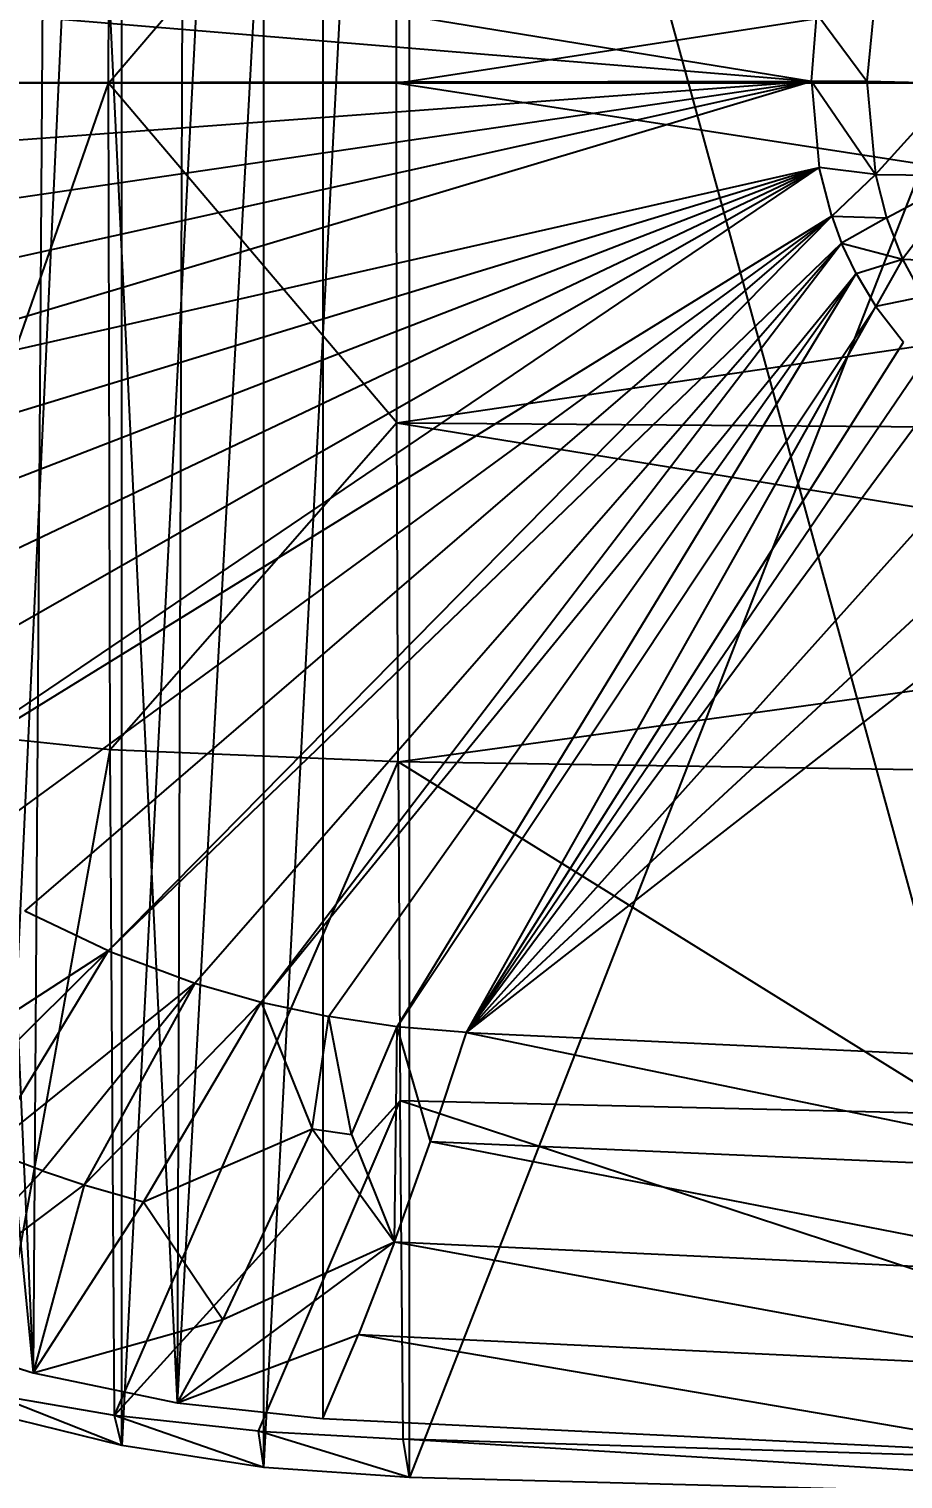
# Model space of a CAD drawing. Extents: x 11992 to 29481, y -6727 to 6811.
# Drawn here: x 18147.9 to 18263.9, y 3013.4 to 3205.8 of the extents above; entities that cross this region are included whole.
import ezdxf

# ---------------------------------------------------------------- set-up
doc = ezdxf.new("R2010")
doc.units = 0
doc.header["$MEASUREMENT"] = 0
doc.layers.get('0').update_dxf_attribs({"color": 8, "linetype": 'CONTINUOUS'})
doc.layers.add('zoylight 5回路', color=4, linetype='CONTINUOUS')

msp = doc.modelspace()

# ---------------------------------------------------------------- linework, layer by layer
for p, q in [((18344.45, 3387.46, -2031.63), (18198.4, 3013.62, -2031.63)), ((18179.08, 3382.25, -2031.63), (18160.25, 3017.88, -2031.63)), ((18179.08, 3014.94, -2031.63), (18198.4, 3383.58, -2031.63)), ((18179.08, 3014.94, -2031.63), (18179.08, 3382.25, -2031.63)), ((18198.4, 3013.62, -2031.63), (18198.4, 3383.58, -2031.63)), ((18143.67, 3021.92, -2031.63), (18160.25, 3379.32, -2031.63)), ((18160.25, 3017.88, -2031.63), (18160.25, 3379.32, -2031.63)), ((18186.9, 3375.74, -2034.43), (18167.6, 3023.51, -2034.43)), ((18186.9, 3375.74, -2034.43), (18285.24, 3016.62, -2034.43)), ((18186.9, 3375.74, -2034.43), (18186.9, 3021.45, -2034.43)), ((18168.79, 3373.87, -2034.43), (18167.6, 3023.51, -2034.43)), ((18150.79, 3370.29, -2034.43), (18148.48, 3027.49, -2034.43)), ((18150.79, 3370.29, -2034.43), (18167.6, 3023.51, -2034.43)), ((18133.16, 3365.07, -2034.43), (18148.48, 3027.49, -2034.43)), ((18116.18, 3358.27, -2034.43), (18148.48, 3027.49, -2034.43)), ((18158.49, 3198.6, -1976.88), (18158.69, 3287.04, -1978.26)), ((18158.49, 3198.6, -1976.88), (18196.74, 3243.63, -1971.98)), ((18196.69, 3198.6, -1971.57), (18196.74, 3243.63, -1971.98)), ((18084.36, 3226.12, -2288.78), (18251.76, 3198.88, -2297.42)), ((18196.69, 3198.6, -1971.57), (18346.34, 3221.7, -1952.23)), ((18082.2, 3212.84, -2288.67), (18251.76, 3198.88, -2297.42)), ((18260.3, 3211.02, -2314.98), (18259.11, 3198.86, -2315.07)), ((18251.76, 3198.88, -2297.42), (18252.44, 3207.8, -2297.45)), ((18252.44, 3207.8, -2297.45), (18259.11, 3198.86, -2315.07)), ((18081.44, 3198.6, -2288.63), (18251.76, 3198.88, -2297.42)), ((18082, 3186.33, -2288.66), (18251.76, 3198.88, -2297.42)), ((18083.72, 3174.19, -2288.75), (18251.76, 3198.88, -2297.42)), ((18086.62, 3162.26, -2288.9), (18251.76, 3198.88, -2297.42)), ((18090.71, 3150.7, -2289.11), (18251.76, 3198.88, -2297.42)), ((18496.2, 3198.6, -1934.65), (18098.55, 3198.6, -1985.48)), ((18128.67, 3113.29, -1982.3), (18158.49, 3198.6, -1976.88)), ((18196.74, 3153.56, -1971.98), (18158.49, 3198.6, -1976.88)), ((18158.69, 3110.16, -1978.26), (18158.49, 3198.6, -1976.88)), ((18196.74, 3153.56, -1971.98), (18196.69, 3198.6, -1971.57)), ((18346.35, 3175.49, -1952.22), (18196.69, 3198.6, -1971.57)), ((18251.76, 3198.88, -2297.42), (18259.11, 3198.86, -2315.07)), ((18251.76, 3198.88, -2297.42), (18252.78, 3187.4, -2297.47)), ((18251.76, 3198.88, -2297.42), (18260.24, 3186.47, -2314.98)), ((18259.11, 3198.86, -2315.07), (18271.19, 3198.59, -2339.02)), ((18259.11, 3198.86, -2315.07), (18260.24, 3186.47, -2314.98)), ((18259.11, 3198.86, -2315.07), (18267.33, 3198.6, -2332.39)), ((18260.24, 3186.47, -2314.98), (18271.19, 3198.59, -2339.02)), ((18090.71, 3150.7, -2289.11), (18252.78, 3187.4, -2297.47)), ((18095.95, 3139.62, -2289.38), (18252.78, 3187.4, -2297.47)), ((18102.25, 3129.18, -2289.7), (18252.78, 3187.4, -2297.47)), ((18109.57, 3119.43, -2290.08), (18252.78, 3187.4, -2297.47)), ((18117.85, 3110.43, -2290.51), (18252.78, 3187.4, -2297.47)), ((18126.99, 3102.27, -2290.98), (18252.78, 3187.4, -2297.47)), ((18260.24, 3186.47, -2314.98), (18252.78, 3187.4, -2297.47)), ((18254.43, 3180.95, -2297.55), (18252.78, 3187.4, -2297.47)), ((18254.43, 3180.95, -2297.55), (18260.24, 3186.47, -2314.98)), ((18260.24, 3186.47, -2314.98), (18261.71, 3180.72, -2314.87)), ((18260.24, 3186.47, -2314.98), (18272.31, 3186.37, -2338.76)), ((18261.71, 3180.72, -2314.87), (18272.31, 3186.37, -2338.76)), ((18272.31, 3186.37, -2338.76), (18263.82, 3175.27, -2314.71)), ((18254.43, 3180.95, -2297.55), (18126.99, 3102.27, -2290.98)), ((18254.43, 3180.95, -2297.55), (18136.86, 3095.04, -2291.49)), ((18147.36, 3088.76, -2292.03), (18254.43, 3180.95, -2297.55)), ((18158.43, 3083.47, -2292.6), (18254.43, 3180.95, -2297.55)), ((18254.43, 3180.95, -2297.55), (18261.71, 3180.72, -2314.87)), ((18254.43, 3180.95, -2297.55), (18255.75, 3177.39, -2297.62)), ((18261.71, 3180.72, -2314.87), (18255.75, 3177.39, -2297.62)), ((18261.71, 3180.72, -2314.87), (18263.82, 3175.27, -2314.71)), ((18158.43, 3083.47, -2292.6), (18255.75, 3177.39, -2297.62)), ((18169.92, 3079.2, -2293.19), (18255.75, 3177.39, -2297.62)), ((18178.74, 3076.69, -2293.65), (18255.75, 3177.39, -2297.62)), ((18255.75, 3177.39, -2297.62), (18263.82, 3175.27, -2314.71)), ((18257.66, 3173.34, -2297.72), (18255.75, 3177.39, -2297.62)), ((18196.74, 3153.56, -1971.98), (18346.35, 3175.49, -1952.22)), ((18257.66, 3173.34, -2297.72), (18263.82, 3175.27, -2314.71)), ((18263.82, 3175.27, -2314.71), (18260.31, 3168.96, -2297.86)), ((18263.82, 3175.27, -2314.71), (18276.05, 3174.68, -2337.85)), ((18263.82, 3175.27, -2314.71), (18266.53, 3170.24, -2314.51)), ((18178.74, 3076.69, -2293.65), (18257.66, 3173.34, -2297.72)), ((18257.66, 3173.34, -2297.72), (18187.7, 3074.77, -2294.11)), ((18196.79, 3073.42, -2294.58), (18257.66, 3173.34, -2297.72)), ((18257.66, 3173.34, -2297.72), (18260.31, 3168.96, -2297.86)), ((18196.79, 3073.42, -2294.58), (18260.31, 3168.96, -2297.86)), ((18205.97, 3072.64, -2295.05), (18260.31, 3168.96, -2297.86)), ((18266.53, 3170.24, -2314.51), (18260.31, 3168.96, -2297.86)), ((18260.31, 3168.96, -2297.86), (18263.97, 3164.26, -2298.05)), ((18205.97, 3072.64, -2295.05), (18263.97, 3164.26, -2298.05)), ((18205.97, 3072.64, -2295.05), (18266.52, 3161.6, -2298.18)), ((18205.97, 3072.64, -2295.05), (18269.68, 3158.79, -2298.34)), ((18196.74, 3153.56, -1971.98), (18158.69, 3110.16, -1978.26)), ((18196.91, 3108.55, -1973.21), (18196.74, 3153.56, -1971.98)), ((18196.74, 3153.56, -1971.98), (18346.54, 3129.3, -1953.38)), ((18196.74, 3153.56, -1971.98), (18346.41, 3152.39, -1952.66)), ((18205.97, 3072.64, -2295.05), (18278.1, 3153.16, -2298.77)), ((18205.97, 3072.64, -2295.05), (18288.15, 3148.69, -2299.29)), ((18205.97, 3072.64, -2295.05), (18299.27, 3145.51, -2299.87)), ((18196.91, 3108.55, -1973.21), (18346.54, 3129.3, -1953.38)), ((18158.69, 3110.16, -1978.26), (18128.67, 3113.29, -1982.3)), ((18143.22, 3024.59, -1984.21), (18158.69, 3110.16, -1978.26)), ((18159.27, 3021.85, -1982.41), (18158.69, 3110.16, -1978.26)), ((18196.91, 3108.55, -1973.21), (18158.69, 3110.16, -1978.26)), ((18159.27, 3021.85, -1982.41), (18196.91, 3108.55, -1973.21)), ((18272.19, 3061.81, -1966.16), (18196.91, 3108.55, -1973.21)), ((18346.67, 3106.22, -1954.4), (18196.91, 3108.55, -1973.21)), ((18196.91, 3108.55, -1973.21), (18197.19, 3063.59, -1975.26)), ((18158.43, 3083.47, -2292.6), (18147.36, 3088.76, -2292.03)), ((18127.95, 3063.77, -2163.78), (18158.43, 3083.47, -2292.6)), ((18158.43, 3083.47, -2292.6), (18134.98, 3060.3, -2163.94)), ((18158.43, 3083.47, -2292.6), (18142.39, 3057.06, -2164.07)), ((18158.43, 3083.47, -2292.6), (18169.92, 3079.2, -2293.19)), ((18142.39, 3057.06, -2164.07), (18169.92, 3079.2, -2293.19)), ((18149.72, 3054.29, -2164.23), (18169.92, 3079.2, -2293.19)), ((18169.92, 3079.2, -2293.19), (18155.23, 3052.45, -2164.36)), ((18169.92, 3079.2, -2293.19), (18178.74, 3076.69, -2293.65)), ((18178.74, 3076.69, -2293.65), (18155.23, 3052.45, -2164.36)), ((18178.74, 3076.69, -2293.65), (18163.11, 3050.17, -2164.49)), ((18178.74, 3076.69, -2293.65), (18185.5, 3059.87, -2229.61)), ((18178.74, 3076.69, -2293.65), (18187.7, 3074.77, -2294.11)), ((18185.5, 3059.87, -2229.61), (18187.7, 3074.77, -2294.11)), ((18196.79, 3073.42, -2294.58), (18187.7, 3074.77, -2294.11)), ((18190.73, 3059.14, -2229.79), (18187.7, 3074.77, -2294.11)), ((18190.73, 3059.14, -2229.79), (18196.79, 3073.42, -2294.58)), ((18196.4, 3044.87, -2165.17), (18196.79, 3073.42, -2294.58)), ((18205.97, 3072.64, -2295.05), (18196.79, 3073.42, -2294.58)), ((18201.18, 3058.21, -2230.23), (18196.79, 3073.42, -2294.58)), ((18201.18, 3058.21, -2230.23), (18205.97, 3072.64, -2295.05)), ((18205.97, 3072.64, -2295.05), (18299.81, 3068.24, -2299.89)), ((18205.97, 3072.64, -2295.05), (18296.09, 3054.03, -2235.61)), ((18159.27, 3021.85, -1982.41), (18197.19, 3063.59, -1975.26)), ((18178.39, 3019.78, -1980.28), (18197.19, 3063.59, -1975.26)), ((18347.71, 3014.1, -1961.36), (18197.19, 3063.59, -1975.26)), ((18272.19, 3061.81, -1966.16), (18197.19, 3063.59, -1975.26)), ((18197.59, 3018.69, -1978.13), (18197.19, 3063.59, -1975.26)), ((18163.11, 3050.17, -2164.49), (18185.5, 3059.87, -2229.61)), ((18185.5, 3059.87, -2229.61), (18173.63, 3034.58, -2099.83)), ((18185.5, 3059.87, -2229.61), (18190.73, 3059.14, -2229.79)), ((18185.5, 3059.87, -2229.61), (18196.4, 3044.87, -2165.17)), ((18190.73, 3059.14, -2229.79), (18196.4, 3044.87, -2165.17)), ((18149.72, 3054.29, -2164.23), (18142.39, 3057.06, -2164.07)), ((18196.4, 3044.87, -2165.17), (18201.18, 3058.21, -2230.23)), ((18201.18, 3058.21, -2230.23), (18296.09, 3054.03, -2235.61)), ((18201.18, 3058.21, -2230.23), (18292.46, 3040.41, -2168.8)), ((18129.86, 3033.31, -2034.43), (18149.72, 3054.29, -2164.23)), ((18149.72, 3054.29, -2164.23), (18155.23, 3052.45, -2164.36)), ((18129.86, 3033.31, -2034.43), (18155.23, 3052.45, -2164.36)), ((18155.23, 3052.45, -2164.36), (18148.48, 3027.49, -2034.43)), ((18155.23, 3052.45, -2164.36), (18163.11, 3050.17, -2164.49)), ((18163.11, 3050.17, -2164.49), (18148.48, 3027.49, -2034.43)), ((18163.11, 3050.17, -2164.49), (18173.63, 3034.58, -2099.83)), ((18167.6, 3023.51, -2034.43), (18196.4, 3044.87, -2165.17)), ((18173.63, 3034.58, -2099.83), (18196.4, 3044.87, -2165.17)), ((18196.4, 3044.87, -2165.17), (18191.64, 3032.61, -2099.89)), ((18196.4, 3044.87, -2165.17), (18288.85, 3027.95, -2101.78)), ((18196.4, 3044.87, -2165.17), (18292.46, 3040.41, -2168.8)), ((18148.48, 3027.49, -2034.43), (18173.63, 3034.58, -2099.83)), ((18173.63, 3034.58, -2099.83), (18167.6, 3023.51, -2034.43)), ((18129.86, 3033.31, -2034.43), (18148.48, 3027.49, -2034.43)), ((18167.6, 3023.51, -2034.43), (18191.64, 3032.61, -2099.89)), ((18186.9, 3021.45, -2034.43), (18191.64, 3032.61, -2099.89)), ((18191.64, 3032.61, -2099.89), (18288.85, 3027.95, -2101.78)), ((18191.64, 3032.61, -2099.89), (18285.24, 3016.62, -2034.43)), ((18148.48, 3027.49, -2034.43), (18167.6, 3023.51, -2034.43)), ((18159.27, 3021.85, -1982.41), (18143.22, 3024.59, -1984.21)), ((18160.25, 3017.88, -2031.63), (18143.22, 3024.59, -1984.21)), ((18167.6, 3023.51, -2034.43), (18186.9, 3021.45, -2034.43)), ((18160.25, 3017.88, -2031.63), (18143.67, 3021.92, -2031.63)), ((18179.08, 3014.94, -2031.63), (18159.27, 3021.85, -1982.41)), ((18160.25, 3017.88, -2031.63), (18159.27, 3021.85, -1982.41)), ((18178.39, 3019.78, -1980.28), (18159.27, 3021.85, -1982.41)), ((18186.9, 3021.45, -2034.43), (18285.24, 3016.62, -2034.43)), ((18179.08, 3014.94, -2031.63), (18178.39, 3019.78, -1980.28)), ((18198.4, 3013.62, -2031.63), (18178.39, 3019.78, -1980.28)), ((18178.39, 3019.78, -1980.28), (18197.59, 3018.69, -1978.13)), ((18347.71, 3014.1, -1961.36), (18197.59, 3018.69, -1978.13)), ((18198.4, 3013.62, -2031.63), (18197.59, 3018.69, -1978.13)), ((18344.45, 3009.73, -2031.63), (18197.59, 3018.69, -1978.13)), ((18179.08, 3014.94, -2031.63), (18160.25, 3017.88, -2031.63)), ((18198.4, 3013.62, -2031.63), (18179.08, 3014.94, -2031.63)), ((18490.49, 3005.85, -2031.63), (18198.4, 3013.62, -2031.63))]:
    msp.add_line(p, q)
at = {"layer": 'zoylight 5回路', "linetype": 'Continuous'}
for centre, radius, start, end in [((14474.64, 3986.7), 4320.53, 318.70368, 19.63303), ((17618.27, 2564.52), 651.3, 335.58119, 79.73024)]:
    msp.add_arc(centre, radius, start, end, dxfattribs=at)

doc.saveas('drawing.dxf')
